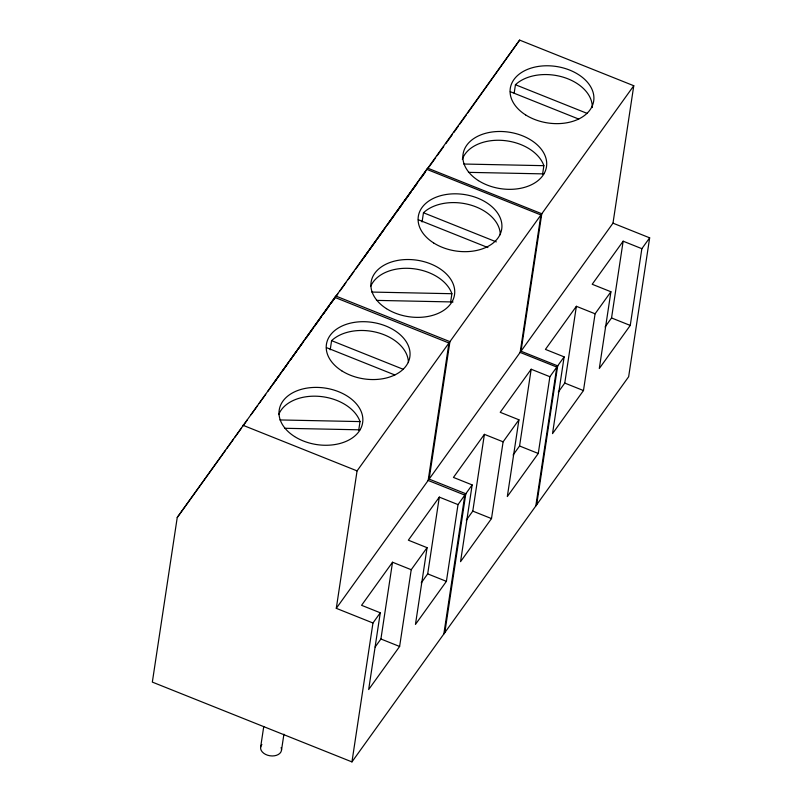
<?xml version="1.0" encoding="UTF-8"?>
<svg xmlns="http://www.w3.org/2000/svg" width="802" height="802" viewBox="0 0 802 802"><rect width="100%" height="100%" fill="white"/><g stroke="black" fill="none" stroke-linecap="round" stroke-linejoin="round"><path stroke-width="1.2" d="M612.989 223.167L633.77 85.734L519.636 40.1L177.242 517.48L152.34 682.101L351.948 761.9L628.648 376.739L649.66 237.833L612.989 223.167L336.289 608.327L372.96 622.994L380.278 612.788L361.572 605.309L392.529 562.232L411.225 569.711L427.065 547.676L408.358 540.187L439.306 497.11L458.012 504.598L465.802 493.751L429.13 479.095L449.922 341.652L335.787 296.018L267.888 391.296M260.61 747.314L263.758 726.472M330.203 349.832L331.597 340.649A42.185 28.561 8.6 0 1 378.484 332.85A42.185 28.561 8.6 0 1 408.418 362.594M281.512 750.131L283.918 734.191M358.725 430.163L360.028 421.591A42.185 28.561 8.6 0 0 319.607 396.399A42.185 28.561 8.6 0 0 278.715 414.584M336.289 608.327L357.07 470.884L633.77 85.734M422.073 221.953L423.466 212.761A42.185 28.561 8.6 0 1 470.353 204.961A42.185 28.561 8.6 0 1 500.298 234.705M351.948 761.9L372.96 622.994M380.278 612.788L368.669 689.55L399.617 646.472L411.225 569.711M375.156 647.003L380.91 638.993L392.529 562.232M450.604 302.284L451.897 293.712A42.185 28.561 8.6 0 0 411.967 268.56A42.185 28.561 8.6 0 0 370.835 286.073M427.065 547.676L415.456 624.427L446.403 581.35L458.012 504.598M421.22 582.894L427.697 573.871L439.306 497.11M514.172 93.152L515.445 84.731A42.185 28.561 8.6 0 1 562.944 77.102A42.185 28.561 8.6 0 1 592.267 107.538M443.827 634.021L464.829 495.105L472.157 484.909L453.451 477.421L484.398 434.343L503.105 441.822L518.934 419.787L500.227 412.308L531.175 369.231L549.881 376.709L557.681 365.872L521.009 351.206L541.791 213.763L427.656 168.139L361.09 261.552M444.799 632.658L465.802 493.751M472.157 484.909L460.548 561.671L491.496 518.583L503.105 441.822M466.313 520.127L472.789 511.105L484.398 434.343M542.583 174.245L543.876 165.673A42.185 28.561 8.6 0 0 502.964 140.44A42.185 28.561 8.6 0 0 462.333 159.297M518.934 419.787L507.325 496.548L538.272 453.471L549.881 376.709M513.09 455.005L519.566 445.992L531.175 369.231M535.806 505.982L556.809 367.065L564.137 356.87L545.43 349.391L576.377 306.304L595.084 313.793L610.913 291.758L592.207 284.269L623.154 241.191L641.861 248.68L649.66 237.833M536.668 504.779L557.681 365.872M564.137 356.87L552.528 433.631L583.475 390.554L595.084 313.793M558.292 392.088L564.768 383.075L576.377 306.304M610.913 291.758L599.305 368.509L630.252 325.432L641.861 248.68M605.069 326.975L611.545 317.953L623.154 241.191M453.942 132.32L458.273 126.235M459.716 124.21L466.213 115.087M467.656 113.062L519.636 40.1M177.242 517.48L225.492 450.313M226.956 448.278L233.532 439.115M234.996 437.08L241.572 427.927M243.036 425.892L247.417 419.787M251.076 414.694L257.653 405.541M259.116 403.506L265.703 394.343M273.502 383.486L280.078 374.323M282.274 371.276L288.118 363.136M290.314 360.078L296.89 350.925M298.354 348.89L302.745 342.785M306.394 337.692L312.97 328.539M314.434 326.504L321.021 317.341M323.206 314.284L329.061 306.143M331.256 303.096L337.832 293.933M340.028 290.885L345.873 282.745M348.068 279.687L353.913 271.547M355.376 269.512L361.953 260.359M363.286 258.505L368.409 251.377M369.862 249.342L376.449 240.189M377.912 238.154L384.489 228.991M388.138 223.908L394.724 214.746M396.188 212.71L402.764 203.548M404.228 201.513L411.536 191.337M413 189.302L417.381 183.197M421.04 178.114L425.431 172.009M429.08 166.916L435.666 157.763M437.12 155.728L443.707 146.565M445.892 143.508L452.478 134.355M463.797 164.029L543.876 165.673M468.428 172.35L543.796 173.894M371.817 292.068L451.897 293.712M376.449 300.389L453.05 301.963M279.948 419.947L360.028 421.591M284.57 428.278L359.938 429.822M515.445 84.731L587.134 113.393M510.303 91.709L578.703 119.057M426.794 169.342L540.929 214.966L520.147 352.409L556.809 367.065M423.466 212.761L496.318 241.893M418.323 219.748L487.887 247.557M611.545 317.953L630.252 325.432M564.768 383.075L583.475 390.554M334.815 297.372L448.95 343.005L428.158 480.448L464.829 495.105M331.597 340.649L403.286 369.311M326.444 347.627L394.855 374.975M519.566 445.992L538.272 453.471M472.789 511.105L491.496 518.583M242.936 425.26L357.07 470.884M427.697 573.871L446.403 581.35M380.91 638.993L399.617 646.472M281.141 747.564A10.546 7.138 8.6 0 1 269.863 755.765A10.546 7.138 8.6 0 1 261.893 744.497M341.762 370.825A42.185 28.561 8.6 0 0 409.551 358.464A42.185 28.561 8.6 0 0 353.091 322.584A42.185 28.561 8.6 0 0 341.762 370.825M294.555 436.529A42.185 28.561 8.6 0 0 362.354 424.168A42.185 28.561 8.6 0 0 305.883 388.288A42.185 28.561 8.6 0 0 294.555 436.529M433.631 242.936A42.185 28.561 8.6 0 0 501.42 230.585A42.185 28.561 8.6 0 0 444.96 194.706A42.185 28.561 8.6 0 0 433.631 242.936M386.434 308.64A42.185 28.561 8.6 0 0 454.223 296.289A42.185 28.561 8.6 0 0 397.762 260.409A42.185 28.561 8.6 0 0 386.434 308.64M525.611 114.907A42.185 28.561 8.6 0 0 593.4 102.546A42.185 28.561 8.6 0 0 536.939 66.666A42.185 28.561 8.6 0 0 525.611 114.907M478.413 180.61A42.185 28.561 8.6 0 0 546.202 168.25A42.185 28.561 8.6 0 0 489.741 132.37A42.185 28.561 8.6 0 0 478.413 180.61"/></g></svg>
